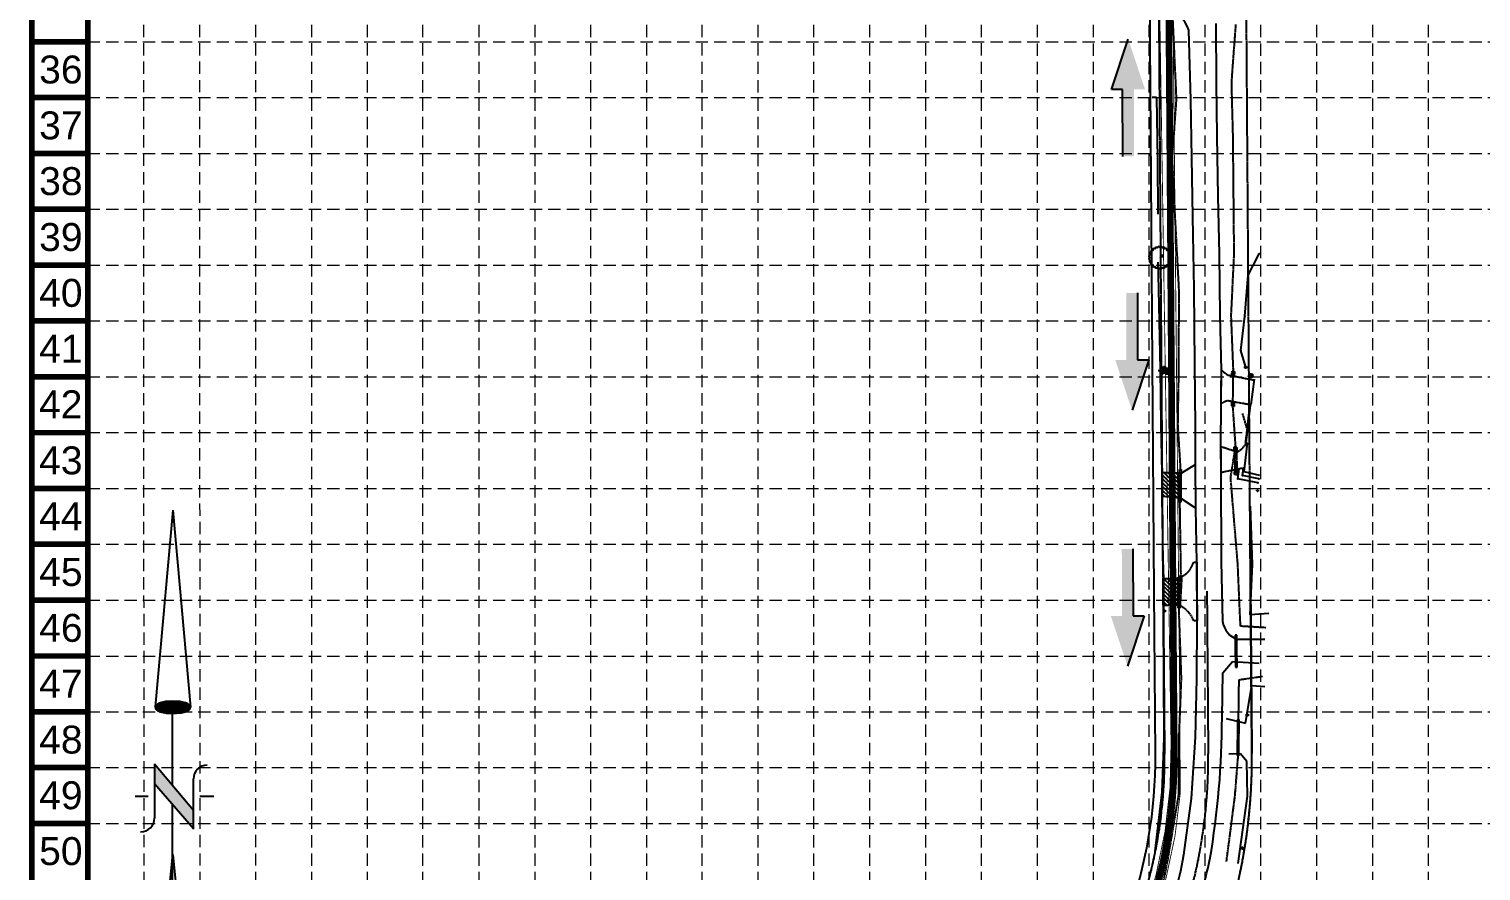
# Model space of a CAD drawing. Header units: inches. Extents: x 2600819 to 2602871, y 7032016 to 7035296.
# Drawn here: x 2600819 to 2602149, y 7032691 to 7033463 of the extents above; entities that cross this region are included whole.
import ezdxf
from ezdxf.enums import TextEntityAlignment as Align

# ---------------------------------------------------------------- set-up
doc = ezdxf.new("R2010")
doc.units = ezdxf.units.IN
doc.header["$MEASUREMENT"] = 0
for name, pattern in [('CREEK', [1.2, 1, -0.05, 0, -0.05, 0, -0.05, 0, -0.05]), ('DASHED', [0.8, 0.75, -0.05]), ('HIDDEN', [0.375, 0.25, -0.125]), ('PHANTOM', [2.1, 1.75, -0.05, 0.1, -0.05, 0.1, -0.05]), ('R.O.W. Cornelius$0$CENTER', [2.7, 2.5, -0.05, 0.1, -0.05]), ('R.O.W. Cornelius$0$PHANTOM', [2.1, 1.75, -0.05, 0.1, -0.05, 0.1, -0.05]), ('SCREEK', [1.04, 0.9, -0.035, 0, -0.035, 0, -0.035, 0, -0.035])]:
    doc.linetypes.add(name, pattern=pattern)
for name, color, linetype in [('ARROWS', 252, 'Continuous'), ('BASE', 7, 'Continuous'), ('CREEK', 170, 'CREEK'), ('DITCH', 7, 'SCREEK'), ('EASPH-PVMT', 7, 'Continuous'), ('EPVMT', 8, 'DASHED'), ('ESS', 7, 'DASHED'), ('ETEL', 33, 'DASHED'), ('EWAT', 150, 'DASHED'), ('FENCE', 242, 'DASHED'), ('FTB', 202, 'DASHED'), ('GRID', 254, 'HIDDEN'), ('LIMITS OF DISTURBANCE', 1, 'HIDDEN'), ('NARROW', 7, 'Continuous'), ('PWAT', 4, 'Continuous'), ('R.O.W. Cornelius$0$CL', 7, 'R.O.W. Cornelius$0$CENTER'), ('R.O.W. Cornelius$0$ROW', 192, 'R.O.W. Cornelius$0$PHANTOM'), ('REMOVE', 2, 'Continuous'), ('ROW', 252, 'PHANTOM'), ('SILT FENCE', 200, 'Continuous'), ('TREE', 250, 'Continuous'), ('TREET', 250, 'Continuous'), ('WALK', 23, 'Continuous')]:
    doc.layers.add(name, color=color, linetype=linetype)
doc.styles.get("Standard").update_dxf_attribs({"font": 'ARIAL.TTF'})
doc.styles.add('UTIL', font='romans.shx', dxfattribs={"width": 0.9})
doc.linetypes.add('8IN-W', pattern='A,0.8,-0.05,0.8,-0.05,0.8,-0.125,["8%%34 W",UTIL,S=0.08,R=0,X=-0.1,Y=-0.04],-0.22', length=2.845)
doc.linetypes.add('ASPH-E', pattern='A,0.45,-0.05,0.9,[138,ltypeshp.shx,S=0.013,R=0,X=0,Y=0],0.45', length=1.85)
doc.linetypes.add('ASPH-E2', pattern='A,0.45,-0.05,0.9,[138,ltypeshp.shx,S=-0.013,R=0,X=0,Y=0],0.45', length=1.85)
doc.linetypes.add('CLF', pattern='A,0.87,-0.04,[133,ltypeshp.shx,S=0.025,R=0,X=0,Y=0],-0.09', length=1)
doc.linetypes.add('SLOPE', pattern='A,0.65,-0.05,0.65,[139,ltypeshp.shx,S=0.025,R=0,X=0,Y=0],0.025', length=1.375)
doc.linetypes.add('TELE', pattern='A,0.8,-0.05,0.8,-0.05,0.8,-0.15,["TELE",UTIL,S=0.08,R=0,X=-0.1,Y=-0.04],-0.2', length=2.85)

# ---------------------------------------------------------------- blocks, each defined once
blk = doc.blocks.new('treet')
at = {"layer": 'TREET', "const_width": 0.5}
blk.add_lwpolyline([(-0.25, 0, 1), (0.25, 0, 1)], format="xyb", close=True, dxfattribs=at)
blk = doc.blocks.new('North Arrow')
at = {"layer": 'NARROW'}
for p, q in [((32.43, 3.06), (32.43, 4.63)), ((0, 0), (22.36, 2)), ((28.77, -2.09), (34.02, 2.32)), ((36.18, 2.33), (30.46, 2.33)), ((36.16, 2.32), (31.04, -2.09)), ((39.1, 0.01), (59.96, 2.11)), ((0, 0), (22.33, -2.02)), ((31.2, -0.05), (21.66, -0.05)), ((21.66, -0.05), (21.66, -0.05)), ((57.45, -0.05), (33.41, -0.05)), ((59.83, -2.14), (39.04, -0.01)), ((57.69, -0.03), (57.77, -0.01)), ((57.77, -0.05), (57.69, -0.03)), ((28.77, -2.09), (34.95, -2.09)), ((32.43, -4.26), (32.43, -2.8))]:
    blk.add_line(p, q, dxfattribs=at)
blk.add_lwpolyline([(22.36, -2.03), (22.59, -1.93, 0.091577), (22.87, -1.44, 0.048306), (23.03, -0.75), (23.07, -0.01), (23.01, 0.82, 0.048306), (22.87, 1.42, 0.091577), (22.59, 1.91), (22.36, 2.01), (22.14, 1.91, 0.091577), (21.86, 1.42, 0.048306), (21.72, 0.82), (21.66, -0.01), (21.72, -0.83, 0.048306), (21.86, -1.44, 0.091577), (22.14, -1.93)], format="xyb", close=True, dxfattribs=at)
for points in [[(57.46, -0.03), (57.44, 0.08, -0.066818), (57.67, 0.47, -0.03073), (58.01, 0.84), (58.52, 1.29), (59.07, 1.7, -0.03073), (59.5, 1.95, -0.066818), (59.93, 2.1), (60.04, 2.06)], [(60.04, 2.06), (60.05, 1.95, -0.066818), (59.82, 1.56, -0.03073), (59.43, 1.14), (58.97, 0.74), (58.42, 0.33, -0.03073), (57.99, 0.08, -0.036692), (57.76, -0.02)], [(57.46, -0.04), (57.44, -0.15, 0.066818), (57.67, -0.54, 0.03073), (58.01, -0.9), (58.52, -1.36), (59.07, -1.77, 0.03073), (59.5, -2.02, 0.066818), (59.93, -2.17), (60.04, -2.13)], [(60.04, -2.13), (60.05, -2.01, 0.066818), (59.82, -1.63, 0.03073), (59.43, -1.2), (58.97, -0.8), (58.42, -0.4, 0.03073), (57.99, -0.15, 0.036692), (57.76, -0.05)]]:
    blk.add_lwpolyline(points, format="xyb", dxfattribs=at)
for centre, start, end in [((30.46, 3.86), 178.8769, 270), ((34.95, -3.62), 358.8769, 90)]:
    blk.add_arc(centre, 1.53, start, end, dxfattribs=at)
for points in [[(23.02, 0.75), (21.85, 1.42), (22.87, 1.44), (22.14, 1.91)], [(22.87, 1.44), (22.14, 1.91), (22.59, 1.91), (22.36, 2)], [(31.05, -2.09), (36.15, 2.36), (28.75, -2.06), (34.01, 2.36)], [(59.26, 1), (58.69, 1.42), (59.45, 1.15), (59, 1.65)], [(59.45, 1.15), (59, 1.65), (59.62, 1.34), (59.28, 1.82)], [(59.62, 1.34), (59.28, 1.82), (59.81, 1.55), (59.49, 1.95)], [(59.81, 1.55), (59.49, 1.95), (59.93, 1.73), (59.69, 2.04)], [(59.93, 1.73), (59.69, 2.04), (60.05, 1.94), (59.93, 2.1)], [(60.05, 1.94), (59.93, 2.1), (60.04, 2.06)], [(23.03, -0.76), (21.67, -0.05), (23.07, -0.05), (21.72, 0.82)], [(23.07, -0.05), (21.72, 0.82), (23.02, 0.75), (21.85, 1.42)], [(57.44, 0.08), (57.7, -0.01), (57.5, 0.21), (57.77, -0.01)], [(57.45, -0.04), (57.69, -0.02), (57.44, 0.08), (57.7, -0.01)], [(57.5, 0.21), (57.77, -0.01), (57.6, 0.39), (57.94, 0.06)], [(57.6, 0.39), (57.94, 0.06), (57.68, 0.5), (58.07, 0.13)], [(57.68, 0.5), (58.07, 0.13), (57.84, 0.66), (58.29, 0.26)], [(57.84, 0.66), (58.29, 0.26), (58.03, 0.86), (58.52, 0.41)], [(58.03, 0.86), (58.52, 0.41), (58.26, 1.07), (58.73, 0.57)], [(58.26, 1.07), (58.73, 0.57), (58.52, 1.3), (59.05, 0.81)], [(58.52, 1.3), (59.05, 0.81), (58.7, 1.42), (59.26, 0.99)], [(22.87, -1.44), (21.72, -0.87), (23.03, -0.76), (21.67, -0.05)], [(22.58, -1.93), (21.86, -1.45), (22.87, -1.44), (21.72, -0.87)], [(22.36, -2.01), (22.14, -1.93), (22.58, -1.93), (21.86, -1.45)], [(57.44, -0.14), (57.69, -0.02), (57.45, -0.04), (57.69, -0.02)], [(57.46, -0.19), (57.7, -0.03), (57.44, -0.14), (57.69, -0.02)], [(57.53, -0.33), (57.76, -0.05), (57.46, -0.19), (57.7, -0.03)], [(57.63, -0.48), (57.9, -0.1), (57.53, -0.33), (57.76, -0.05)], [(57.78, -0.66), (58.09, -0.2), (57.63, -0.48), (57.9, -0.1)], [(57.97, -0.87), (58.34, -0.35), (57.78, -0.66), (58.09, -0.2)], [(58.24, -1.11), (58.61, -0.54), (57.97, -0.87), (58.34, -0.35)], [(58.61, -1.43), (58.93, -0.77), (58.24, -1.11), (58.61, -0.54)], [(58.91, -1.64), (59.2, -1), (58.61, -1.43), (58.93, -0.77)], [(59.12, -1.79), (59.57, -1.36), (58.92, -1.65), (59.2, -1.01)], [(59.35, -1.93), (59.81, -1.62), (59.12, -1.79), (59.57, -1.36)], [(59.54, -1.32), (59.41, -1.18), (59.21, -1.01)], [(59.58, -2.05), (59.93, -1.79), (59.35, -1.93), (59.81, -1.62)], [(59.78, -2.13), (60.05, -2.01), (59.58, -2.05), (59.93, -1.79)], [(59.92, -2.17), (60.04, -2.13), (59.78, -2.13), (60.05, -2.01)]]:
    blk.add_solid(points, dxfattribs=at)
blk = doc.blocks.new('A$C33723172')
at = {"layer": 'ARROWS', "color": 7}
for p, q in [((11.14, 24.49), (5.46, 10.23)), ((5.46, 10.23), (7.83, 9.28)), ((7.83, 9.28), (0, 0))]:
    blk.add_line(p, q, dxfattribs=at)
for points in [[(11.14, 24.49), (8.77, 25.44), (5.46, 10.23), (3.08, 11.17)], [(0.7, 12.12), (7.83, 9.28), (0, 0), (7.83, 9.28)]]:
    blk.add_solid(points, dxfattribs=at)

msp = doc.modelspace()

# ---------------------------------------------------------------- hatches: boundary and pattern name
at = {"layer": 'REMOVE'}
h = msp.add_hatch(dxfattribs=at)
h.set_pattern_fill('LINE', scale=20, angle=45, style=0)
h.set_pattern_definition([(135, (2601856.3132, 7033033.6654), (-1.76777, -1.76777), [])])
h.paths.add_polyline_path([(2601871.5, 7033033.7), (2601871.5, 7033056.1), (2601856.3, 7033056.6), (2601856.4, 7033035)])
h = msp.add_hatch(dxfattribs=at)
h.set_pattern_fill('LINE', scale=20, angle=45, style=0)
h.set_pattern_definition([(135, (2601857.6523, 7032934.7138), (-1.76777, -1.76777), [])])
edge = h.paths.add_edge_path()
edge.add_line((2601870.8, 7032960), (2601870.8, 7032935.1))
edge.add_line((2601870.8, 7032935.1), (2601857.8, 7032934.7))
edge.add_line((2601857.8, 7032934.7), (2601857.7, 7032959.3))
edge.add_line((2601857.7, 7032959.3), (2601869.9, 7032959.8))
edge.add_arc((2601866, 7032979.1), 19.7, 281.2068, 283.9694)

# ---------------------------------------------------------------- linework, layer by layer
at = {"color": 4}
for p, q in [((2601864.1, 7033424.6), (2601862.1, 7033424.6)), ((2601864.8, 7033324.6), (2601862.8, 7033324.6)), ((2601865.6, 7033224.6), (2601863.6, 7033224.6)), ((2601854.9, 7033149.6), (2601852.9, 7033149.6)), ((2601856.4, 7033151.1), (2601856.4, 7033153.1)), ((2601856.4, 7033148.1), (2601856.4, 7033146.1)), ((2601862.4, 7033146.7), (2601859.4, 7033146.7)), ((2601860.8, 7033152.7), (2601860.9, 7033146.7)), ((2601865.8, 7033151.1), (2601864.3, 7033151.1)), ((2601865.9, 7033148.1), (2601864.4, 7033148.1)), ((2601866.6, 7033148.9), (2601866.6, 7033150.4)), ((2601866.3, 7033124.6), (2601864.3, 7033124.6)), ((2601867, 7033024.6), (2601865, 7033024.6)), ((2601867.7, 7032924.6), (2601865.7, 7032924.6)), ((2601868.5, 7032824.6), (2601866.5, 7032824.6)), ((2601863.2, 7032724.8), (2601861.2, 7032725.1))]:
    msp.add_line(p, q, dxfattribs=at)
at = {"color": 4, "const_width": 1.5}
msp.add_lwpolyline([(2601857.1, 7033149.6, 1), (2601855.6, 7033149.6, 1)], format="xyb", close=True, dxfattribs=at)
at = {"color": 4}
msp.add_circle((2601856.4, 7033149.6), 1.5, dxfattribs=at)
at = {"layer": 'BASE', "const_width": 5.12}
for points in [[(2602868.1, 7032018.5), (2602868.1, 7035293.5), (2600821.2, 7035293.5), (2600821.2, 7032018.5)], [(2602816.9, 7032069.7), (2602816.9, 7035242.4), (2600872.4, 7035242.4), (2600872.4, 7032069.7)]]:
    msp.add_lwpolyline(points, close=True, dxfattribs=at)
for points in [[(2600872.4, 7033451.3), (2600821.2, 7033451.3)], [(2600872.4, 7033400.2), (2600821.2, 7033400.2)], [(2600872.4, 7033349), (2600821.2, 7033349)], [(2600872.4, 7033297.8), (2600821.2, 7033297.8)], [(2600872.4, 7033246.6), (2600821.2, 7033246.6)], [(2600872.4, 7033195.5), (2600821.2, 7033195.5)], [(2600872.4, 7033144.3), (2600821.2, 7033144.3)], [(2600872.4, 7033093.1), (2600821.2, 7033093.1)], [(2600872.4, 7033042), (2600821.2, 7033042)], [(2600872.4, 7032990.8), (2600821.2, 7032990.8)], [(2600872.4, 7032939.6), (2600821.2, 7032939.6)], [(2600872.4, 7032888.4), (2600821.2, 7032888.4)], [(2600872.4, 7032837.3), (2600821.2, 7032837.3)], [(2600872.4, 7032786.1), (2600821.2, 7032786.1)], [(2600872.4, 7032734.9), (2600821.2, 7032734.9)]]:
    msp.add_lwpolyline(points, dxfattribs=at)
at = {"layer": 'CREEK'}
for p, q in [((2601866.1, 7033471.5), (2601869.4, 7033399.1)), ((2601920.2, 7033414.2), (2601924.1, 7033467)), ((2601921.5, 7033364.6), (2601920.2, 7033414.2)), ((2601869.4, 7033399.1), (2601865.6, 7033344.4)), ((2601922, 7033310.9), (2601921.5, 7033364.6)), ((2601865.6, 7033344.4), (2601868.1, 7033292.3)), ((2601922.5, 7033257.1), (2601922, 7033310.9)), ((2601868.1, 7033292.3), (2601871.7, 7033224.6)), ((2601919.8, 7033200.3), (2601922.5, 7033257.1)), ((2601871.7, 7033224.6), (2601871.6, 7033153.7)), ((2601921.8, 7033149.9), (2601919.8, 7033200.3)), ((2601871.6, 7033153.7), (2601870.7, 7033100.3)), ((2601921.3, 7033117.6), (2601921.8, 7033149.9)), ((2601923.9, 7033080.5), (2601921.3, 7033117.6)), ((2601870.7, 7033100.3), (2601873.2, 7033059.7)), ((2601919.3, 7033051.7), (2601923.9, 7033080.5)), ((2601873.2, 7033059.7), (2601873.2, 7033059.3)), ((2601925.8, 7032973), (2601919.3, 7033051.7)), ((2601872.5, 7033029.4), (2601872.5, 7033028.7)), ((2601872.5, 7033028.7), (2601873.5, 7032963.9)), ((2601873.5, 7032963.9), (2601873.4, 7032961.8)), ((2601928.3, 7032915.7), (2601925.8, 7032973)), ((2601951.6, 7032914.3), (2601928.3, 7032915.7))]:
    msp.add_line(p, q, dxfattribs=at)
at = {"layer": 'DITCH'}
for p, q in [((2601872, 7032930.4), (2601872.1, 7032932.4)), ((2601874.2, 7032868.2), (2601872, 7032930.4)), ((2601872.1, 7032814), (2601874.2, 7032868.2)), ((2601927, 7032866.7), (2601948.4, 7032869.8)), ((2601926.5, 7032830.2), (2601927, 7032866.7)), ((2601871.7, 7032760.9), (2601872.1, 7032814)), ((2601923.3, 7032760.4), (2601926.1, 7032796)), ((2601926.1, 7032796), (2601926.1, 7032796.8)), ((2601862.9, 7032708.5), (2601871.7, 7032760.9)), ((2601915.5, 7032700.1), (2601923.3, 7032760.4))]:
    msp.add_line(p, q, dxfattribs=at)
msp.add_arc((2601533.1, 7032758.9), 333.6, 338.0849, 351.3119, dxfattribs=at)
at = {"layer": 'EASPH-PVMT', "linetype": 'ASPH-E'}
for p, q in [((2601906.3, 7033413.9), (2601906.1, 7033468.1)), ((2601906.8, 7033364.9), (2601906.3, 7033413.9)), ((2601907.7, 7033309.5), (2601906.8, 7033364.9)), ((2601909.1, 7033256.7), (2601907.7, 7033309.5)), ((2601909.6, 7033200.1), (2601909.1, 7033256.7)), ((2601910.8, 7033150.5), (2601909.6, 7033200.1)), ((2601910.6, 7033119.7), (2601910.8, 7033150.5)), ((2601910.4, 7033080.4), (2601910.6, 7033119.7)), ((2601910.7, 7033056.5), (2601910.4, 7033080.4)), ((2601874.1, 7033056), (2601856.3, 7033056.6)), ((2601887.1, 7033064), (2601874.1, 7033056)), ((2601910.8, 7032975.1), (2601910.7, 7033056.5)), ((2601912, 7032920.2), (2601910.8, 7032975.1)), ((2601950.7, 7032903.4), (2601926.3, 7032903.4)), ((2601912, 7032873.1), (2601920.9, 7032883.5)), ((2601920.9, 7032883.5), (2601945.3, 7032881.8)), ((2601911.5, 7032831.9), (2601912, 7032873.1))]:
    msp.add_line(p, q, dxfattribs=at)
at = {"layer": 'EASPH-PVMT', "linetype": 'ASPH-E2'}
for p, q in [((2601882.9, 7033398.2), (2601881.1, 7033462.1)), ((2601883.6, 7033344.8), (2601882.9, 7033398.2)), ((2601884.6, 7033291), (2601883.6, 7033344.8)), ((2601885.8, 7033224.8), (2601884.6, 7033291)), ((2601886.4, 7033155.8), (2601885.8, 7033224.8)), ((2601887.1, 7033099), (2601886.4, 7033155.8)), ((2601887.1, 7033064), (2601887.1, 7033099)), ((2601887.5, 7033023.9), (2601887.1, 7033064)), ((2601856.4, 7033035), (2601873, 7033033.5)), ((2601873, 7033033.5), (2601887.5, 7033023.9)), ((2601888.3, 7032974.5), (2601887.5, 7033023.9)), ((2601888.5, 7032920.8), (2601888.3, 7032974.5)), ((2601888.3, 7032867.6), (2601888.5, 7032920.8)), ((2601887.1, 7032814.1), (2601888.3, 7032867.6)), ((2601883.5, 7032757.7), (2601887.1, 7032814.1)), ((2601876.4, 7032706.3), (2601883.5, 7032757.7))]:
    msp.add_line(p, q, dxfattribs=at)
for centre, radius, start, end in [((2601852.6, 7033452.8), 29.9, 18.0629, 77.3821), ((2601422.6, 7032790.4), 461.6, 339.5272, 349.5128)]:
    msp.add_arc(centre, radius, start, end, dxfattribs=at)
at = {"layer": 'EASPH-PVMT', "linetype": 'ASPH-E'}
for centre, radius, start, end in [((2601931.6, 7032922.5), 19.8, 186.6788, 254.4114), ((2601132.8, 7032833.2), 778.6, 350.3012, 359.9047), ((2601081.7, 7032884.6), 838.7, 342.5235, 347.4294)]:
    msp.add_arc(centre, radius, start, end, dxfattribs=at)
at = {"layer": 'EPVMT', "color": 7}
for p, q in [((2601910.6, 7033119.7), (2601910.8, 7033150.5)), ((2601910.8, 7033150.5), (2601916.3, 7033146)), ((2601920.3, 7033145.3), (2601920.6, 7033149.4)), ((2601920.6, 7033149.4), (2601922.9, 7033149.2)), ((2601922.9, 7033149.2), (2601922.4, 7033144.8)), ((2601916.3, 7033146), (2601940.7, 7033141.4)), ((2601916, 7033122.4), (2601910.6, 7033119.7)), ((2601937.1, 7033118.6), (2601916, 7033122.4)), ((2601920.2, 7033117.6), (2601920.2, 7033121.6)), ((2601922.6, 7033121.3), (2601922.6, 7033117)), ((2601922.6, 7033117), (2601920.2, 7033117.6)), ((2601932.8, 7033081.7), (2601937.1, 7033118.6)), ((2601910.7, 7033056.5), (2601910.4, 7033080.4)), ((2601910.4, 7033080.4), (2601925.4, 7033075.5)), ((2601922.5, 7033076.3), (2601922.6, 7033080)), ((2601922.6, 7033080), (2601925.1, 7033079.9)), ((2601925.1, 7033079.9), (2601924.6, 7033075.8)), ((2601929.5, 7033078.2), (2601932.8, 7033081.7)), ((2601925.4, 7033075.5), (2601929.5, 7033078.2)), ((2601923.1, 7033059.1), (2601910.7, 7033056.5)), ((2601922.8, 7033054.7), (2601923.1, 7033059.1)), ((2601925.1, 7033054.5), (2601922.8, 7033054.7)), ((2601927.1, 7033059.9), (2601923.1, 7033059.1)), ((2601925.6, 7033059.6), (2601925.1, 7033054.5)), ((2601931.1, 7033060.4), (2601927.1, 7033059.9)), ((2601931.9, 7033060.5), (2601931.1, 7033060.4)), ((2601857.2, 7032975.4), (2601857.7, 7032959.3)), ((2601884.8, 7032973.1), (2601885.5, 7032974.5)), ((2601885.5, 7032974.5), (2601888.3, 7032974.5)), ((2601888.3, 7032974.5), (2601888.5, 7032920.8)), ((2601857.7, 7032959.3), (2601869.9, 7032959.8)), ((2601870.8, 7032935.1), (2601857.8, 7032934.7)), ((2601885.5, 7032920.6), (2601884.8, 7032922.2)), ((2601888.5, 7032920.8), (2601885.5, 7032920.6))]:
    msp.add_line(p, q, dxfattribs=at)
for centre, radius, start, end in [((2601866, 7032979.2), 19.8, 281.3245, 342.074), ((2601863.8, 7032913.5), 22.7, 22.4447, 72.1182)]:
    msp.add_arc(centre, radius, start, end, dxfattribs=at)
at = {"layer": 'ESS', "color": 5}
for p, q in [((2601934.1, 7033097.6), (2601930.3, 7033110.5)), ((2601923.6, 7033056.5), (2601923, 7033077.3)), ((2601923, 7033077.3), (2601924.5, 7033077.3)), ((2601924.5, 7033077.3), (2601925.1, 7033056.5)), ((2601872, 7033029.4), (2601872.3, 7033059.3)), ((2601872.3, 7033059.3), (2601873.8, 7033059.3)), ((2601873.8, 7033059.3), (2601873.5, 7033029.4)), ((2601925.1, 7033056.5), (2601923.6, 7033056.5)), ((2601873.5, 7033029.4), (2601872, 7033029.4)), ((2601871.3, 7032932.4), (2601872.9, 7032961.8)), ((2601874.4, 7032961.8), (2601872.8, 7032932.3)), ((2601872.9, 7032961.8), (2601874.4, 7032961.8)), ((2601872.8, 7032932.3), (2601871.3, 7032932.4)), ((2601923.3, 7032907.4), (2601923.7, 7032878.1)), ((2601924.8, 7032907.4), (2601923.3, 7032907.4)), ((2601925.2, 7032878.1), (2601924.8, 7032907.4)), ((2601923.7, 7032878.1), (2601925.2, 7032878.1)), ((2601925.5, 7032830.2), (2601925.3, 7032796.8)), ((2601927, 7032830.2), (2601925.5, 7032830.2)), ((2601926.8, 7032796.8), (2601927, 7032830.2)), ((2601925.3, 7032796.8), (2601926.8, 7032796.8))]:
    msp.add_line(p, q, dxfattribs=at)
at = {"layer": 'ETEL', "color": 252}
for p, q in [((2601855.6, 7033255.6, 554.2), (2601857.1, 7033254.1, 554.2)), ((2601857.1, 7033255.6, 554.2), (2601855.6, 7033254.1, 554.2)), ((2601857.9, 7033153.8, 554.3), (2601859.4, 7033152.3, 554.3)), ((2601859.4, 7033153.8, 554.3), (2601857.9, 7033152.3, 554.3)), ((2601932.3, 7033153.7, 554), (2601933.8, 7033152.2, 554)), ((2601933.8, 7033153.7, 554), (2601932.3, 7033152.2, 554)), ((2601857.7, 7032930.3, 551.1), (2601859.2, 7032928.8, 551.1)), ((2601859.2, 7032930.3, 551.1), (2601857.7, 7032928.8, 551.1)), ((2601933.8, 7032835.2, 548.3), (2601935.3, 7032833.7, 548.3)), ((2601935.3, 7032835.2, 548.3), (2601933.8, 7032833.7, 548.3))]:
    msp.add_line(p, q, dxfattribs=at)
at = {"layer": 'ETEL', "color": 252, "linetype": 'TELE', "extrusion": (0, 0, -1)}
for p, q in [((2601935.3, 7033237.5), (2601945.3, 7033257.1)), ((2601932.4, 7033199.9), (2601935.3, 7033237.5)), ((2601928.7, 7033168.4), (2601932.4, 7033199.9)), ((2601932.9, 7033153.9), (2601928.7, 7033168.4))]:
    msp.add_line(p, q, dxfattribs=at)
at = {"layer": 'ETEL', "color": 252}
for points, elevation in [([(2601855.6, 7033255.6), (2601857.1, 7033255.6), (2601857.1, 7033254.1), (2601855.6, 7033254.1)], 554.2), ([(2601857.9, 7033153.8), (2601859.4, 7033153.8), (2601859.4, 7033152.3), (2601857.9, 7033152.3)], 554.3), ([(2601932.3, 7033153.7), (2601933.8, 7033153.7), (2601933.8, 7033152.2), (2601932.3, 7033152.2)], 554), ([(2601857.7, 7032930.3), (2601859.2, 7032930.3), (2601859.2, 7032928.8), (2601857.7, 7032928.8)], 551.1), ([(2601933.8, 7032835.2), (2601935.3, 7032835.2), (2601935.3, 7032833.7), (2601933.8, 7032833.7)], 548.3)]:
    msp.add_lwpolyline(points, close=True, dxfattribs=dict(at, elevation=elevation))
for p in [(2601856.3, 7033254.8), (2601945.3, 7033257.1), (2601935.3, 7033237.5), (2601932.4, 7033199.9), (2601928.7, 7033168.4), (2601858.6, 7033153), (2601932.9, 7033153.9), (2601933, 7033152.9), (2601858.5, 7032929.5), (2601934.6, 7032834.5)]:
    msp.add_point(p, dxfattribs=at)
at = {"layer": 'EWAT', "color": 145, "linetype": '8IN-W'}
for p, q in [((2601849.2, 7032947.4), (2601842.8, 7033838.1)), ((2601850.4, 7032798.4), (2601849.2, 7032947.4))]:
    msp.add_line(p, q, dxfattribs=at)
at = {"layer": 'EWAT', "color": 145}
for p in [(2601929.5, 7032713.1, 544.5), (2601929.5, 7032711.6, 544.5)]:
    msp.add_line(p, (2601931.2, 7032712.3, 544.5), dxfattribs=at)
for centre, radius in [((2601943.9, 7033039.9, 553.4), 0.625), ((2601930.2, 7032712.3, 544.5), 1)]:
    msp.add_circle(centre, radius, dxfattribs=at)
at = {"layer": 'EWAT', "color": 145, "linetype": '8IN-W'}
msp.add_arc((2601421.1, 7032795), 429.3, 319.5543, 0.454, dxfattribs=at)
at = {"layer": 'FENCE', "color": 252, "linetype": 'CLF'}
for p, q in [((2601847.3, 7033400.5), (2601851.5, 7033400.4)), ((2601851.5, 7033400.4), (2601852.2, 7033343.5)), ((2601852.2, 7033343.5), (2601852.7, 7033293.4)), ((2601852.6, 7033249.3), (2601853.3, 7033224.7)), ((2601853.3, 7033224.7), (2601854.7, 7033151.1)), ((2601854.7, 7033151.1), (2601855.4, 7033101)), ((2601938, 7033118.9), (2601941.2, 7033142.2)), ((2601933.4, 7033083.9), (2601937.3, 7033118.4)), ((2601937.3, 7033118.4), (2601938, 7033118.9)), ((2601855.4, 7033101), (2601856.2, 7033056.2)), ((2601931.7, 7033057.3), (2601934.6, 7033083.6)), ((2601934.6, 7033083.6), (2601933.4, 7033083.9)), ((2601856.2, 7033056.2), (2601856.3, 7033034.5)), ((2601945.9, 7033053.9), (2601931.7, 7033057.3)), ((2601856.3, 7033034.5), (2601857.2, 7032975.4)), ((2601857.2, 7032975.4), (2601857.7, 7032959.3)), ((2601857.7, 7032959.3), (2601857.8, 7032934.7)), ((2601857.8, 7032934.7), (2601857.7, 7032868)), ((2601857.7, 7032868), (2601858.1, 7032813.1)), ((2601858.1, 7032813.1), (2601856.3, 7032763.7)), ((2601856.3, 7032763.7), (2601849.8, 7032709.6))]:
    msp.add_line(p, q, dxfattribs=at)
at = {"layer": 'FENCE', "color": 252}
for p, q in [((2601856.2, 7033056.2), (2601856.3, 7033034.5)), ((2601857.7, 7032959.3), (2601857.8, 7032934.7))]:
    msp.add_line(p, q, dxfattribs=at)
at = {"layer": 'FTB', "color": 252, "linetype": 'SLOPE'}
for p, q in [((2601939.3, 7032972.2), (2601937.5, 7033025.7)), ((2601937.1, 7032926.2), (2601939.3, 7032972.2)), ((2601954.3, 7032927.2), (2601937.1, 7032926.2)), ((2601933, 7032826.8), (2601938.7, 7032861.3)), ((2601938.7, 7032861.3), (2601950.6, 7032860.5)), ((2601915.2, 7032831.1), (2601933, 7032826.8)), ((2601928.2, 7032798.7), (2601917.7, 7032798.5)), ((2601934.2, 7032791.7), (2601928.2, 7032798.7)), ((2601934.8, 7032759.9), (2601934.2, 7032791.7)), ((2601926.1, 7032698.3), (2601934.8, 7032759.9))]:
    msp.add_line(p, q, dxfattribs=at)
at = {"layer": 'GRID', "color": 252, "linetype": 'HIDDEN', "lineweight": 0, "ltscale": 45}
for p, q in [((2600924, 7032274.4), (2600923.8, 7035240.4)), ((2600975.4, 7032274.4), (2600974.8, 7035240.4)), ((2601026.4, 7032274.4), (2601026, 7035240.3)), ((2601077.9, 7032274.3), (2601077.1, 7035240.2)), ((2601128.6, 7032274.3), (2601128.4, 7035240.6)), ((2601179.4, 7032274.3), (2601179.6, 7035240.5)), ((2601231, 7032274.3), (2601230.7, 7035240.3)), ((2601282.4, 7032274.3), (2601281.8, 7035240.4)), ((2601333.1, 7032274.3), (2601333.1, 7035240.3)), ((2601384.4, 7032274.3), (2601384.4, 7035240.3)), ((2601435.3, 7032274.3), (2601435.4, 7035240.3)), ((2601486.5, 7032274.3), (2601486.8, 7035240.2)), ((2601537.6, 7032274.3), (2601537.6, 7035242.4)), ((2601588.8, 7032274.3), (2601588.8, 7035242.4)), ((2601640, 7032274.3), (2601640, 7035242.4)), ((2601691.1, 7032274.3), (2601691.1, 7035242.4)), ((2601742.3, 7032274.2), (2601742.3, 7035242.4)), ((2601793.5, 7032274.2), (2601793.5, 7035242.4)), ((2601844.7, 7032274.2), (2601844.7, 7035242.4)), ((2601895.8, 7032274.2), (2601895.8, 7035242.4)), ((2601947, 7032274.2), (2601947, 7035242.4)), ((2601998.2, 7032274.2), (2601998.2, 7035242.4)), ((2602049.4, 7032274.2), (2602049.4, 7035242.4)), ((2602100.5, 7032274.2), (2602100.5, 7035242.4)), ((2600872.4, 7033451.3), (2602816.9, 7033451.3)), ((2600872.4, 7033400.2), (2602816.9, 7033400.2)), ((2600872.4, 7033349), (2602816.9, 7033349)), ((2600872.4, 7033297.8), (2602816.9, 7033297.8)), ((2600872.4, 7033246.6), (2602816.9, 7033246.6)), ((2600872.4, 7033195.5), (2602816.9, 7033195.5)), ((2600872.4, 7033144.3), (2602816.9, 7033144.3)), ((2600872.4, 7033093.1), (2602816.9, 7033093.1)), ((2600872.4, 7033042), (2602816.9, 7033042)), ((2600872.4, 7032990.8), (2602816.9, 7032990.8)), ((2600872.4, 7032939.6), (2602816.9, 7032939.6)), ((2600872.4, 7032888.4), (2602816.9, 7032888.4)), ((2600872.4, 7032837.3), (2602816.9, 7032837.3)), ((2600872.4, 7032786.1), (2602816.9, 7032786.1)), ((2600872.4, 7032734.9), (2602816.9, 7032734.9))]:
    msp.add_line(p, q, dxfattribs=at)
at = {"layer": 'LIMITS OF DISTURBANCE', "ltscale": 30, "const_width": 0.8}
msp.add_lwpolyline([(2602098.9, 7035178.2), (2602085.9, 7035188.4), (2601954, 7035017.3, 0.117166), (2601835.5, 7034698.6), (2601864.7, 7032807.9, -0.205334), (2601732.1, 7032479.8), (2601736.6, 7032472.9), (2601761.9, 7032500.4, 0.078199), (2601787.5, 7032530.3), (2601853.1, 7032486.8), (2601920.2, 7032504.2), (2601917.6, 7032515.1), (2601850.3, 7032500), (2601792.7, 7032537.2), (2601794.7, 7032541.4, 0.131813), (2601873.1, 7032762.6), (2601872.6, 7032854.1), (2601854.6, 7034681.4, -0.16685), (2602023.2, 7035085.9)], format="xyb", close=True, dxfattribs=at)
at = {"layer": 'PWAT', "color": 4, "lineweight": 200}
for p, q in [((2601866.5, 7032947.5), (2601860.2, 7033838.3)), ((2601865.1, 7033149.6), (2601857.1, 7033149.6)), ((2601867.7, 7032798.6), (2601866.5, 7032947.5))]:
    msp.add_line(p, q, dxfattribs=at)
msp.add_arc((2601421.1, 7032795), 446.7, 325.3167, 0.454, dxfattribs=at)
at = {"layer": 'R.O.W. Cornelius$0$CL'}
msp.add_line((2601897.5, 7032947.8, 1027.2), (2601898.7, 7032798.8, 1027.2), dxfattribs=at)
msp.add_arc((2601421.1, 7032795, 1027.2), 477.7, 313.9888, 0.454, dxfattribs=at)
at = {"layer": 'R.O.W. Cornelius$0$ROW', "color": 252}
for p, q in [((2601857.5, 7032947.4, 1027.2), (2601858.7, 7032798.5, 1027.2)), ((2601937.5, 7032948.1, 1027.2), (2601938.7, 7032799.1, 1027.2))]:
    msp.add_line(p, q, dxfattribs=at)
for radius, start in [(437.7, 314.4317), (517.7, 313.6146)]:
    msp.add_arc((2601421.1, 7032795, 1027.2), radius, start, 0.454, dxfattribs=at)
at = {"layer": 'REMOVE', "color": 7, "flags": 128}
msp.add_lwpolyline([(2601871.5, 7033033.7), (2601871.5, 7033056.1), (2601856.3, 7033056.6), (2601856.4, 7033035), (2601871.5, 7033033.7)], close=True, dxfattribs=at)
msp.add_lwpolyline([(2601870.8, 7032960), (2601870.8, 7032935.1), (2601857.8, 7032934.7), (2601857.7, 7032959.3), (2601869.9, 7032959.8, 0.012055), (2601870.8, 7032960, 0.012055)], format="xyb", close=True, dxfattribs=at)
at = {"layer": 'ROW'}
for p, q in [((2601857.5, 7032947.4), (2601851.2, 7033838.2)), ((2601937.5, 7032948.1), (2601931.2, 7033839.5)), ((2601858.7, 7032798.5), (2601857.5, 7032947.4)), ((2601938.7, 7032799.1), (2601937.5, 7032948.1))]:
    msp.add_line(p, q, dxfattribs=at)
for radius, start in [(437.7, 325.3167), (517.7, 338.3586)]:
    msp.add_arc((2601421.1, 7032795), radius, start, 0.454, dxfattribs=at)
at = {"layer": 'TREE', "elevation": 554.7}
msp.add_lwpolyline([(2601863.6, 7033253.5, 0.836526), (2601863.3, 7033255.9, 0.836526), (2601862.4, 7033258.1, 0.836526), (2601860.9, 7033260, 0.836526), (2601859, 7033261.5, 0.836526), (2601856.8, 7033262.4, 0.832239), (2601854.5, 7033262.8, 0.832239), (2601852.1, 7033262.4, 0.836526), (2601849.9, 7033261.5, 0.836526), (2601848, 7033260, 0.836526), (2601846.5, 7033258.1, 0.836526), (2601845.6, 7033255.9, 0.836526), (2601845.3, 7033253.5, 0.836526), (2601845.6, 7033251.1, 0.836526), (2601846.5, 7033248.8, 0.836526), (2601848, 7033246.9, 0.836526), (2601849.9, 7033245.4, 0.836526), (2601852.1, 7033244.5, 0.832239), (2601854.5, 7033244.1, 0.832239), (2601856.8, 7033244.5, 0.836526), (2601859, 7033245.4, 0.836526), (2601860.9, 7033246.9, 0.836526), (2601862.4, 7033248.8, 0.836526), (2601863.3, 7033251.1, 0.836526)], format="xyb", close=True, dxfattribs=at)
at = {"layer": 'TREE'}
msp.add_lwpolyline([(2601938.7, 7033146.8), (2601938.7, 7033146.8), (2601938.6, 7033146.8), (2601938.6, 7033146.7), (2601938.5, 7033146.6), (2601938.5, 7033146.4), (2601938.5, 7033146.3), (2601938.5, 7033146.2), (2601938.6, 7033146.2), (2601938.7, 7033146.2), (2601938.8, 7033146.2), (2601939, 7033146.3), (2601939.2, 7033146.3), (2601939.4, 7033146.4), (2601939.5, 7033146.5), (2601939.6, 7033146.5), (2601939.6, 7033146.5), (2601939.6, 7033146.5), (2601939.5, 7033146.4), (2601939.3, 7033146.3), (2601939.1, 7033146.2), (2601939, 7033146), (2601938.8, 7033145.9), (2601938.7, 7033145.8), (2601938.7, 7033145.7), (2601938.7, 7033145.6), (2601938.8, 7033145.5), (2601938.9, 7033145.5), (2601939, 7033145.4), (2601939.2, 7033145.4), (2601939.3, 7033145.4), (2601939.5, 7033145.4), (2601939.5, 7033145.4), (2601939.6, 7033145.3), (2601939.5, 7033145.3), (2601939.5, 7033145.3), (2601939.4, 7033145.2), (2601939.3, 7033145.2), (2601939.2, 7033145.1), (2601939.2, 7033145), (2601939.2, 7033145), (2601939.3, 7033144.9), (2601939.4, 7033144.8), (2601939.5, 7033144.7), (2601939.6, 7033144.6), (2601939.7, 7033144.5), (2601939.9, 7033144.4), (2601939.9, 7033144.4), (2601939.9, 7033144.3), (2601939.9, 7033144.3), (2601939.8, 7033144.3), (2601939.7, 7033144.3), (2601939.5, 7033144.3), (2601939.3, 7033144.3), (2601939.1, 7033144.4), (2601939, 7033144.3), (2601938.9, 7033144.3), (2601938.8, 7033144.3), (2601938.8, 7033144.2), (2601938.8, 7033144.1), (2601938.8, 7033144), (2601938.9, 7033143.9), (2601938.9, 7033143.8), (2601938.9, 7033143.8), (2601938.9, 7033143.8), (2601938.8, 7033143.8), (2601938.7, 7033143.9), (2601938.6, 7033144), (2601938.5, 7033144), (2601938.4, 7033144.1), (2601938.2, 7033144.2), (2601938.1, 7033144.2), (2601938.1, 7033144.2), (2601938, 7033144.2), (2601938, 7033144.1), (2601938, 7033144), (2601938, 7033143.8), (2601938, 7033143.7), (2601938, 7033143.6), (2601938, 7033143.5), (2601938, 7033143.5), (2601938, 7033143.5), (2601937.9, 7033143.5), (2601937.9, 7033143.6), (2601937.8, 7033143.7), (2601937.7, 7033143.8), (2601937.6, 7033143.9), (2601937.4, 7033143.9), (2601937.3, 7033143.9), (2601937.2, 7033143.9), (2601937, 7033143.8), (2601936.9, 7033143.7), (2601936.7, 7033143.6), (2601936.6, 7033143.5), (2601936.6, 7033143.5), (2601936.5, 7033143.4), (2601936.5, 7033143.4), (2601936.5, 7033143.5), (2601936.6, 7033143.6), (2601936.6, 7033143.8), (2601936.7, 7033143.9), (2601936.8, 7033144.1), (2601936.8, 7033144.3), (2601936.8, 7033144.4), (2601936.8, 7033144.5), (2601936.7, 7033144.6), (2601936.5, 7033144.7), (2601936.4, 7033144.7), (2601936.2, 7033144.7), (2601936, 7033144.7), (2601935.8, 7033144.7), (2601935.7, 7033144.7), (2601935.7, 7033144.7), (2601935.7, 7033144.7), (2601935.7, 7033144.8), (2601935.9, 7033144.9), (2601936, 7033145), (2601936.1, 7033145.1), (2601936.3, 7033145.2), (2601936.4, 7033145.3), (2601936.4, 7033145.4), (2601936.4, 7033145.6), (2601936.3, 7033145.7), (2601936.2, 7033145.8), (2601936.1, 7033145.8), (2601936, 7033145.9), (2601935.9, 7033145.9), (2601935.9, 7033146), (2601935.9, 7033146), (2601936, 7033145.9), (2601936.1, 7033145.9), (2601936.3, 7033145.8), (2601936.5, 7033145.7), (2601936.7, 7033145.7), (2601936.9, 7033145.6), (2601937.1, 7033145.6), (2601937.2, 7033145.6), (2601937.2, 7033145.7), (2601937.2, 7033145.8), (2601937.1, 7033146), (2601937, 7033146.1), (2601936.9, 7033146.3), (2601936.8, 7033146.4), (2601936.7, 7033146.5), (2601936.6, 7033146.6), (2601936.6, 7033146.6), (2601936.6, 7033146.5), (2601936.7, 7033146.5), (2601936.8, 7033146.4), (2601936.9, 7033146.4), (2601937.1, 7033146.3), (2601937.2, 7033146.3), (2601937.3, 7033146.3), (2601937.4, 7033146.3), (2601937.4, 7033146.4), (2601937.5, 7033146.5), (2601937.5, 7033146.7), (2601937.6, 7033146.8), (2601937.6, 7033146.9), (2601937.6, 7033146.9), (2601937.6, 7033146.9), (2601937.6, 7033146.9), (2601937.6, 7033146.8), (2601937.7, 7033146.6), (2601937.7, 7033146.4), (2601937.7, 7033146.3), (2601937.7, 7033146.1), (2601937.8, 7033146), (2601937.9, 7033146), (2601938, 7033146), (2601938.1, 7033146.1), (2601938.2, 7033146.2), (2601938.3, 7033146.4), (2601938.4, 7033146.5), (2601938.5, 7033146.7), (2601938.6, 7033146.8)], close=True, dxfattribs=at)
at = {"layer": 'WALK'}
for p, q in [((2601925.8, 7033050.8), (2601927.1, 7033059.9)), ((2601930.1, 7033053.9), (2601931.1, 7033060.4)), ((2601945.1, 7033050.8), (2601930.1, 7033053.9)), ((2601944.2, 7033047), (2601925.8, 7033050.8))]:
    msp.add_line(p, q, dxfattribs=at)
for p in [(2601927.1, 7033059.9), (2601930.1, 7033053.9), (2601931.1, 7033060.4), (2601925.8, 7033050.8), (2601944.2, 7033047), (2601945.1, 7033050.8)]:
    msp.add_point(p, dxfattribs=at)

# ---------------------------------------------------------------- block references
at = {"layer": 'BASE', "xscale": 8.08388710723375, "yscale": 8.08388710723375, "zscale": 8.083887104168618, "rotation": 270}
msp.add_blockref('North Arrow', (2600950.4, 7033022.2), dxfattribs=at)
at = {"layer": 'SILT FENCE', "color": 0, "ltscale": 30, "xscale": 3.99999999912486, "yscale": 4, "zscale": 4}
for p, rotation in [((2601825.4, 7033453.7), 201.8498237540236), ((2601829, 7033113.6), 21.84982375402361), ((2601824.9, 7032879.1), 21.84982375402361)]:
    msp.add_blockref('A$C33723172', p, dxfattribs=dict(at, rotation=rotation))
at = {"layer": 'TREET', "xscale": 0.9996000002138317, "yscale": 0.9995999997481704, "zscale": 0.9995999999999867}
msp.add_blockref('treet', (2601854.5, 7033253.4, 554.7), dxfattribs=at)

# ---------------------------------------------------------------- texts
at = {"layer": 'BASE'}
for s, p in [('36', (2600847.8, 7033425.9)), ('37', (2600847.8, 7033374.7)), ('38', (2600847.8, 7033323.6)), ('39', (2600847.8, 7033272.4)), ('40', (2600847.8, 7033221.2)), ('41', (2600847.8, 7033170)), ('42', (2600847.7, 7033119.1)), ('43', (2600847.8, 7033067.7)), ('44', (2600847.8, 7033016.5)), ('45', (2600847.8, 7032965.4)), ('46', (2600847.8, 7032914.2)), ('47', (2600847.8, 7032863)), ('48', (2600847.8, 7032811.8)), ('49', (2600847.8, 7032760.8)), ('50', (2600847.8, 7032709.6))]:
    msp.add_text(s, height=25.59, dxfattribs=at).set_placement(p, align=Align.MIDDLE_CENTER)

doc.saveas('drawing.dxf')
